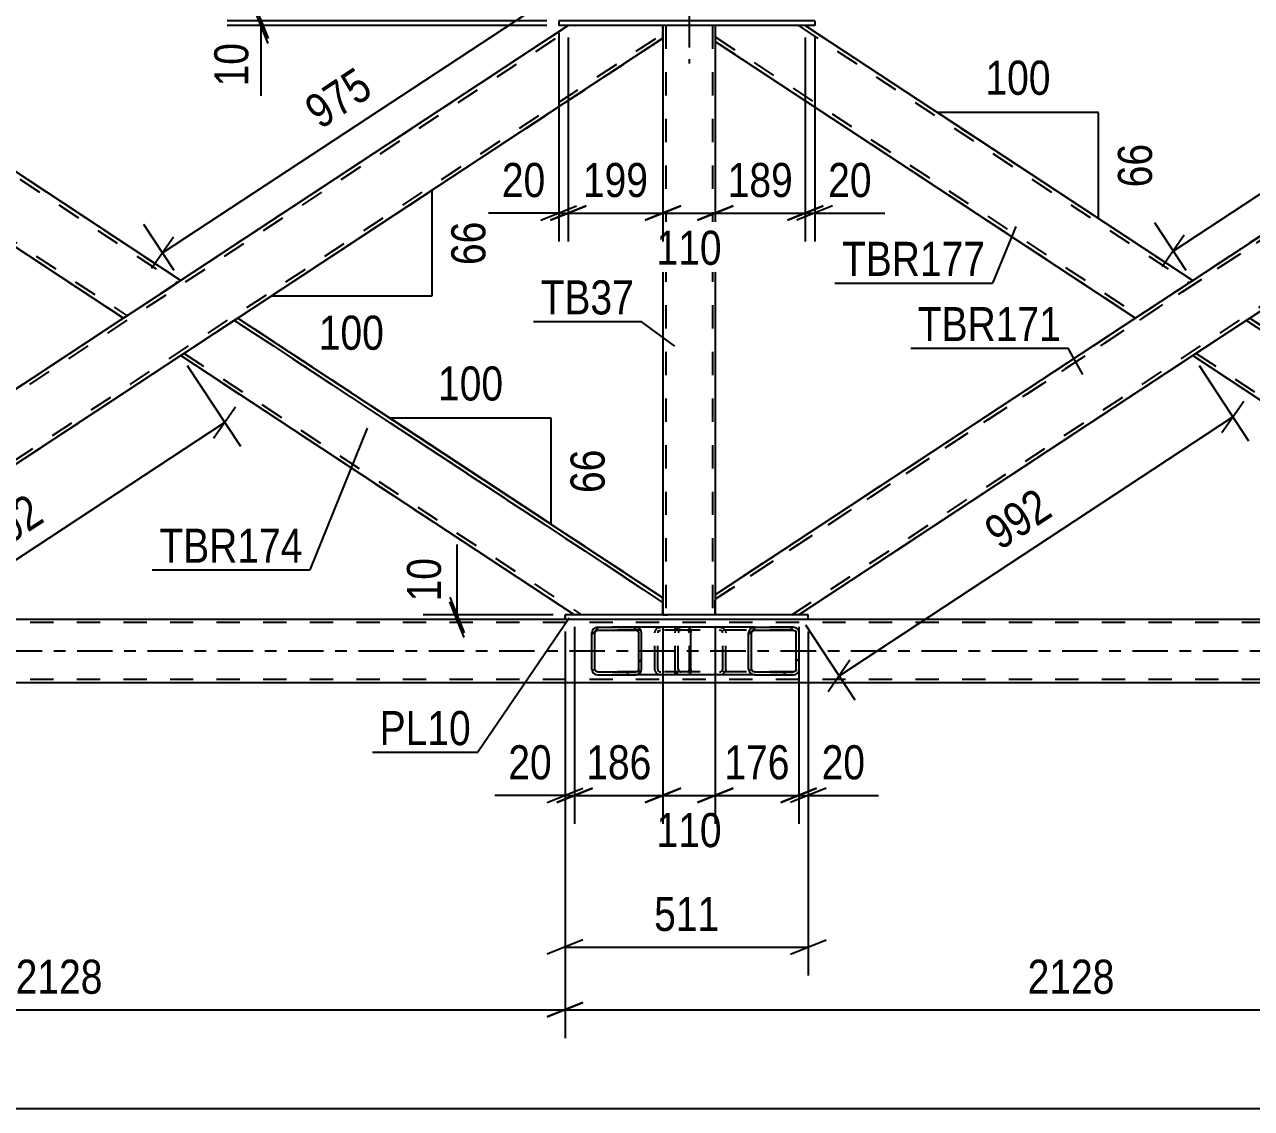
# Model space of a CAD drawing. Header units: millimetres. Extents: x -851 to 338, y -786 to 55.
# Drawn here: x -573.3 to -470.1, y -518.9 to -427.8 of the extents above; entities that cross this region are included whole.
import ezdxf

# ---------------------------------------------------------------- set-up
doc = ezdxf.new("R2010")
doc.units = ezdxf.units.MM
doc.linetypes.add('DXK_LINE_DOT2', pattern=[3.9198, 1.9599, -1.9599])
doc.linetypes.add('DXK_LINE_DOT3', pattern=[5.9187, 2.979, -0.9799, 0.9799, -0.9799])
doc.styles.add('Arial Narrow', font='ARIALN.TTF', dxfattribs={"height": 0.2})

# ---------------------------------------------------------------- blocks, each defined once
blk = doc.blocks.new('Part-232933133-2647 - 2503')
at = {"color": 7, "linetype": 'DXK_LINE_DOT3'}
blk.add_line((-517.42, -403.06), (-517.42, -431.06), dxfattribs=at)
at = {"color": 2, "linetype": 'Continuous'}
for p, q in [((-519.62, -413.06), (-519.62, -413.66)), ((-515.22, -413.06), (-515.22, -413.66)), ((-519.62, -417.06), (-519.62, -421.06)), ((-515.22, -417.06), (-515.22, -421.06))]:
    blk.add_line(p, q, dxfattribs=at)
at = {"color": 7, "linetype": 'DXK_LINE_DOT2'}
for p, q in [((-515.22, -413.06), (-519.62, -413.06)), ((-519.62, -413.66), (-519.62, -417.06)), ((-519.38, -413.06), (-519.38, -421.06)), ((-515.46, -413.06), (-515.46, -421.06)), ((-515.22, -413.66), (-515.22, -417.06)), ((-515.22, -421.06), (-519.62, -421.06))]:
    blk.add_line(p, q, dxfattribs=at)
blk = doc.blocks.new('Part-232933133-2607 - 2503')
at = {"color": 7, "linetype": 'DXK_LINE_DOT2'}
for p, q in [((-108.35, -477.82), (-698.12, -477.82)), ((-507.39, -477.82), (-527.85, -477.82)), ((-108.35, -478.06), (-791.8, -478.06)), ((-108.35, -482.86), (-791.8, -482.86))]:
    blk.add_line(p, q, dxfattribs=at)
at = {"color": 2, "linetype": 'Continuous'}
for p, q in [((-527.85, -477.82), (-592.53, -477.82)), ((-442.71, -477.82), (-507.39, -477.82)), ((-791.8, -483.1), (-108.35, -483.1))]:
    blk.add_line(p, q, dxfattribs=at)
at = {"color": 7, "linetype": 'DXK_LINE_DOT3'}
blk.add_line((-98.35, -480.46), (-791.8, -480.46), dxfattribs=at)
blk = doc.blocks.new('Part-232933133-2744 - 2503')
at = {"color": 2, "linetype": 'Continuous'}
for p, q in [((-527.85, -477.82), (-527.85, -477.42)), ((-527.85, -477.42), (-527.85, -477.42)), ((-527.85, -477.42), (-527.85, -477.82)), ((-527.85, -477.42), (-527.85, -477.42)), ((-519.21, -477.42), (-527.85, -477.42)), ((-507.39, -477.82), (-527.85, -477.82)), ((-507.39, -477.42), (-515.62, -477.42)), ((-507.39, -477.82), (-507.39, -477.42))]:
    blk.add_line(p, q, dxfattribs=at)
at = {"color": 7, "linetype": 'DXK_LINE_DOT2'}
for p, q in [((-527.85, -477.82), (-527.85, -477.82)), ((-527.85, -477.82), (-527.85, -477.82)), ((-515.62, -477.42), (-519.21, -477.42)), ((-507.39, -477.82), (-507.39, -477.42))]:
    blk.add_line(p, q, dxfattribs=at)
blk = doc.blocks.new('Part-232933133-2769 - 2503')
at = {"color": 2, "linetype": 'Continuous'}
for p, q in [((-506.85, -427.46), (-528.39, -427.46)), ((-528.39, -427.46), (-528.39, -427.86)), ((-506.85, -427.86), (-528.39, -427.86)), ((-506.85, -427.46), (-506.85, -427.86))]:
    blk.add_line(p, q, dxfattribs=at)
blk = doc.blocks.new('Part-232933133-2836 - 2503')
at = {"color": 2, "linetype": 'Continuous'}
for p, q in [((-602.39, -427.86), (-564.99, -452.46)), ((-592.78, -427.86), (-560.19, -449.3)), ((-564.96, -452.44), (-560.77, -449.68)), ((-560.23, -449.33), (-560.77, -449.68)), ((-560.22, -449.32), (-560.23, -449.33))]:
    blk.add_line(p, q, dxfattribs=at)
at = {"color": 7, "linetype": 'DXK_LINE_DOT2'}
for p, q in [((-592.78, -427.86), (-602.39, -427.86)), ((-602.39, -427.86), (-564.99, -452.46)), ((-601.81, -427.86), (-564.7, -452.27)), ((-601.81, -427.86), (-564.7, -452.27)), ((-593.36, -427.86), (-560.48, -449.49)), ((-593.36, -427.86), (-560.48, -449.49)), ((-592.78, -427.86), (-592.78, -427.86)), ((-592.78, -427.86), (-560.19, -449.3)), ((-560.36, -449.41), (-560.77, -449.68)), ((-560.19, -449.3), (-560.22, -449.32)), ((-564.96, -452.44), (-564.99, -452.46)), ((-564.7, -452.27), (-564.68, -452.25)), ((-564.41, -452.08), (-564.41, -452.08)), ((-564.41, -452.08), (-564.41, -452.08))]:
    blk.add_line(p, q, dxfattribs=at)
blk = doc.blocks.new('Part-232933133-2841 - 2503')
at = {"color": 7, "linetype": 'DXK_LINE_DOT2'}
for p, q in [((-515.22, -427.86), (-515.22, -429.2)), ((-507.65, -427.86), (-515.22, -427.86)), ((-508.23, -427.86), (-475.34, -449.49)), ((-508.23, -427.86), (-475.34, -449.49)), ((-507.65, -427.86), (-475.05, -449.3)), ((-515.22, -428.82), (-479.57, -452.27)), ((-515.22, -428.82), (-479.57, -452.27)), ((-515.22, -429.2), (-479.86, -452.46)), ((-475.22, -449.41), (-475.64, -449.68)), ((-475.08, -449.32), (-475.05, -449.3)), ((-475.05, -449.3), (-475.08, -449.32)), ((-479.86, -452.46), (-479.83, -452.44)), ((-479.83, -452.44), (-479.86, -452.46)), ((-479.57, -452.27), (-479.54, -452.25)), ((-479.28, -452.08), (-479.28, -452.08)), ((-479.28, -452.08), (-479.28, -452.08))]:
    blk.add_line(p, q, dxfattribs=at)
at = {"color": 2, "linetype": 'Continuous'}
for p, q in [((-507.65, -427.86), (-475.05, -449.3)), ((-515.22, -429.2), (-479.86, -452.46)), ((-475.64, -449.68), (-479.83, -452.44)), ((-475.1, -449.33), (-475.64, -449.68)), ((-475.08, -449.32), (-475.1, -449.33))]:
    blk.add_line(p, q, dxfattribs=at)
blk = doc.blocks.new('Part-232933133-2896 - 2503')
at = {"linetype": 'Continuous'}
h = blk.add_hatch(dxfattribs=at)
h.set_pattern_fill('', scale=0.7, style=0, pattern_type=0)
h.set_pattern_definition([(45, (-512.3717, -482.1628), (-1.57154, 1.57154), [])])
h.paths.add_polyline_path([(-512.41, -481.98), (-512.37, -482.16), (-512.26, -482.32), (-512.1, -482.42), (-511.9, -482.46), (-508.66, -482.46), (-508.47, -482.42), (-508.3, -482.32), (-508.19, -482.16), (-508.15, -481.98), (-508.15, -478.94), (-508.19, -478.76), (-508.3, -478.6), (-508.47, -478.5), (-508.66, -478.46), (-511.9, -478.46), (-512.1, -478.5), (-512.26, -478.6), (-512.37, -478.76), (-512.41, -478.94)])
h.paths.add_polyline_path([(-512.14, -478.85), (-512.08, -478.77), (-512, -478.72), (-511.9, -478.7), (-508.66, -478.7), (-508.57, -478.72), (-508.48, -478.77), (-508.43, -478.85), (-508.41, -478.94), (-508.41, -481.98), (-508.43, -482.07), (-508.48, -482.15), (-508.57, -482.2), (-508.66, -482.22), (-511.9, -482.22), (-512, -482.2), (-512.08, -482.15), (-512.14, -482.07), (-512.16, -481.98), (-512.16, -478.94)])
at = {"color": 7, "linetype": 'DXK_LINE_DOT2'}
for p, q in [((-518.59, -478.94), (-518.55, -478.76)), ((-518.32, -478.85), (-518.34, -478.94)), ((-518.26, -478.77), (-518.32, -478.85)), ((-518.28, -478.5), (-518.08, -478.46)), ((-518.18, -478.72), (-518.26, -478.77)), ((-518.08, -478.7), (-518.18, -478.72)), ((-517.53, -478.46), (-518.08, -478.46)), ((-508.66, -478.7), (-518.08, -478.7)), ((-514.85, -478.46), (-514.65, -478.5)), ((-514.75, -478.72), (-514.85, -478.7)), ((-514.67, -478.77), (-514.75, -478.72)), ((-514.61, -478.85), (-514.67, -478.77)), ((-514.59, -478.94), (-514.61, -478.85)), ((-514.37, -478.76), (-514.34, -478.94)), ((-508.66, -478.46), (-511.9, -478.46)), ((-518.59, -481.98), (-518.59, -478.94)), ((-518.34, -481.98), (-518.34, -478.94)), ((-514.59, -481.98), (-514.59, -478.94)), ((-514.34, -481.98), (-514.34, -478.94)), ((-518.55, -482.16), (-518.59, -481.98)), ((-518.34, -481.98), (-518.32, -482.07)), ((-514.61, -482.07), (-514.59, -481.98)), ((-514.34, -481.98), (-514.37, -482.16)), ((-518.32, -482.07), (-518.26, -482.15)), ((-518.08, -482.46), (-518.28, -482.42)), ((-518.26, -482.15), (-518.18, -482.2)), ((-518.18, -482.2), (-518.08, -482.22)), ((-508.66, -482.22), (-518.08, -482.22)), ((-517.53, -482.46), (-518.08, -482.46)), ((-514.85, -482.22), (-514.75, -482.2)), ((-514.65, -482.42), (-514.85, -482.46)), ((-514.75, -482.2), (-514.67, -482.15)), ((-514.67, -482.15), (-514.61, -482.07)), ((-508.66, -482.46), (-511.9, -482.46))]:
    blk.add_line(p, q, dxfattribs=at)
at = {"color": 2, "linetype": 'Continuous'}
for p, q in [((-511.9, -478.46), (-517.53, -478.46)), ((-512.37, -478.76), (-512.41, -478.94)), ((-512.16, -478.94), (-512.14, -478.85)), ((-512.14, -478.85), (-512.08, -478.77)), ((-511.9, -478.46), (-512.1, -478.5)), ((-512.08, -478.77), (-512, -478.72)), ((-512, -478.72), (-511.9, -478.7)), ((-511.9, -478.46), (-508.66, -478.46)), ((-511.9, -478.7), (-508.66, -478.7)), ((-508.47, -478.5), (-508.66, -478.46)), ((-508.66, -478.7), (-508.57, -478.72)), ((-508.57, -478.72), (-508.48, -478.77)), ((-508.48, -478.77), (-508.43, -478.85)), ((-508.43, -478.85), (-508.41, -478.94)), ((-508.15, -478.94), (-508.19, -478.76)), ((-512.41, -481.98), (-512.41, -478.94)), ((-512.16, -481.98), (-512.16, -478.94)), ((-508.41, -481.98), (-508.41, -478.94)), ((-508.15, -481.98), (-508.15, -478.94)), ((-512.41, -481.98), (-512.37, -482.16)), ((-512.14, -482.07), (-512.16, -481.98)), ((-508.41, -481.98), (-508.43, -482.07)), ((-508.19, -482.16), (-508.15, -481.98)), ((-511.9, -482.46), (-517.53, -482.46)), ((-512.08, -482.15), (-512.14, -482.07)), ((-512.1, -482.42), (-511.9, -482.46)), ((-512, -482.2), (-512.08, -482.15)), ((-511.9, -482.22), (-512, -482.2)), ((-511.9, -482.22), (-508.66, -482.22)), ((-511.9, -482.46), (-508.66, -482.46)), ((-508.57, -482.2), (-508.66, -482.22)), ((-508.66, -482.46), (-508.47, -482.42)), ((-508.48, -482.15), (-508.57, -482.2)), ((-508.43, -482.07), (-508.48, -482.15))]:
    blk.add_line(p, q, dxfattribs=at)
at = {"color": 7, "linetype": 'DXK_LINE_DOT2'}
for centre, start, end in [((-518.1, -478.96), 110.7598, 155.6817), ((-514.83, -478.96), 24.3183, 69.2402), ((-518.1, -481.96), 204.3183, 249.2402), ((-514.83, -481.96), 290.7598, 335.6817)]:
    blk.add_arc(centre, 0.496, start, end, dxfattribs=at)
at = {"color": 2, "linetype": 'Continuous'}
for centre, start, end in [((-511.92, -478.96), 110.7583, 155.68), ((-508.65, -478.96), 24.32, 69.2417), ((-511.92, -481.96), 204.32, 249.2417), ((-508.65, -481.96), 290.7583, 335.68)]:
    blk.add_arc(centre, 0.496, start, end, dxfattribs=at)
blk = doc.blocks.new('Part-232933133-2902 - 2503')
at = {"linetype": 'Continuous'}
h = blk.add_hatch(dxfattribs=at)
h.set_pattern_fill('', scale=0.7, style=0, pattern_type=0)
h.set_pattern_definition([(45, (-525.5615, -482.1628), (-1.57154, 1.57154), [])])
h.paths.add_polyline_path([(-525.6, -481.98), (-525.56, -482.16), (-525.45, -482.32), (-525.29, -482.42), (-525.1, -482.46), (-521.91, -482.46), (-521.72, -482.42), (-521.56, -482.32), (-521.45, -482.16), (-521.41, -481.98), (-521.41, -478.94), (-521.45, -478.76), (-521.56, -478.6), (-521.72, -478.5), (-521.91, -478.46), (-525.1, -478.46), (-525.29, -478.5), (-525.45, -478.6), (-525.56, -478.76), (-525.6, -478.94)])
h.paths.add_polyline_path([(-525.33, -478.85), (-525.27, -478.77), (-525.19, -478.72), (-525.1, -478.7), (-521.91, -478.7), (-521.82, -478.72), (-521.73, -478.77), (-521.68, -478.85), (-521.66, -478.94), (-521.66, -481.98), (-521.68, -482.07), (-521.73, -482.15), (-521.82, -482.2), (-521.91, -482.22), (-525.1, -482.22), (-525.19, -482.2), (-525.27, -482.15), (-525.33, -482.07), (-525.35, -481.98), (-525.35, -478.94)])
at = {"color": 2, "linetype": 'Continuous'}
for p, q in [((-525.56, -478.76), (-525.6, -478.94)), ((-525.35, -478.94), (-525.33, -478.85)), ((-525.33, -478.85), (-525.27, -478.77)), ((-525.1, -478.46), (-525.29, -478.5)), ((-525.27, -478.77), (-525.19, -478.72)), ((-525.19, -478.72), (-525.1, -478.7)), ((-525.1, -478.46), (-521.91, -478.46)), ((-525.1, -478.7), (-521.91, -478.7)), ((-517.53, -478.46), (-521.91, -478.46)), ((-521.72, -478.5), (-521.91, -478.46)), ((-521.91, -478.7), (-521.82, -478.72)), ((-521.82, -478.72), (-521.73, -478.77)), ((-521.73, -478.77), (-521.68, -478.85)), ((-521.68, -478.85), (-521.66, -478.94)), ((-521.41, -478.94), (-521.45, -478.76)), ((-517.53, -478.46), (-517.43, -478.5)), ((-517.43, -478.5), (-517.34, -478.6)), ((-517.34, -478.6), (-517.28, -478.76)), ((-517.28, -478.76), (-517.26, -478.94)), ((-525.6, -481.98), (-525.6, -478.94)), ((-525.35, -481.98), (-525.35, -478.94)), ((-521.66, -481.98), (-521.66, -478.94)), ((-521.41, -481.98), (-521.41, -478.94)), ((-517.26, -481.98), (-517.26, -478.94)), ((-525.6, -481.98), (-525.56, -482.16)), ((-525.33, -482.07), (-525.35, -481.98)), ((-521.66, -481.98), (-521.68, -482.07)), ((-521.45, -482.16), (-521.41, -481.98)), ((-517.26, -481.98), (-517.28, -482.16)), ((-525.27, -482.15), (-525.33, -482.07)), ((-525.29, -482.42), (-525.1, -482.46)), ((-525.19, -482.2), (-525.27, -482.15)), ((-525.1, -482.22), (-525.19, -482.2)), ((-525.1, -482.22), (-521.91, -482.22)), ((-525.1, -482.46), (-521.91, -482.46)), ((-521.82, -482.2), (-521.91, -482.22)), ((-521.91, -482.46), (-521.72, -482.42)), ((-517.53, -482.46), (-521.91, -482.46)), ((-521.73, -482.15), (-521.82, -482.2)), ((-521.68, -482.07), (-521.73, -482.15)), ((-517.43, -482.42), (-517.53, -482.46)), ((-517.34, -482.32), (-517.43, -482.42)), ((-517.28, -482.16), (-517.34, -482.32))]:
    blk.add_line(p, q, dxfattribs=at)
at = {"color": 7, "linetype": 'DXK_LINE_DOT2'}
for p, q in [((-521.91, -478.46), (-525.1, -478.46)), ((-517.53, -478.7), (-525.1, -478.7)), ((-520.31, -478.94), (-520.27, -478.76)), ((-520.04, -478.85), (-520.05, -478.94)), ((-519.98, -478.77), (-520.04, -478.85)), ((-520, -478.5), (-519.8, -478.46)), ((-519.98, -478.77), (-519.96, -478.76)), ((-519.96, -478.76), (-519.9, -478.72)), ((-519.9, -478.72), (-519.8, -478.7)), ((-518.59, -478.7), (-518.59, -478.46)), ((-517.48, -478.72), (-517.53, -478.7)), ((-517.43, -478.77), (-517.48, -478.72)), ((-517.4, -478.85), (-517.43, -478.77)), ((-517.39, -478.94), (-517.4, -478.85)), ((-520.31, -481.98), (-520.31, -478.94)), ((-520.05, -481.98), (-520.05, -478.94)), ((-517.39, -481.98), (-517.39, -478.94)), ((-520.27, -482.16), (-520.31, -481.98)), ((-520.05, -481.98), (-520.04, -482.07)), ((-517.4, -482.07), (-517.39, -481.98)), ((-517.53, -482.22), (-525.1, -482.22)), ((-521.91, -482.46), (-525.1, -482.46)), ((-520.04, -482.07), (-519.98, -482.15)), ((-519.8, -482.46), (-520, -482.42)), ((-519.98, -482.15), (-519.96, -482.16)), ((-519.96, -482.16), (-519.9, -482.2)), ((-519.9, -482.2), (-519.8, -482.22)), ((-518.59, -482.46), (-518.59, -482.22)), ((-517.53, -482.22), (-517.48, -482.2)), ((-517.48, -482.2), (-517.43, -482.15)), ((-517.43, -482.15), (-517.4, -482.07))]:
    blk.add_line(p, q, dxfattribs=at)
at = {"color": 2, "linetype": 'Continuous'}
for centre, start, end in [((-525.11, -478.95), 111.1941, 156.1506), ((-521.9, -478.95), 23.8494, 68.8059), ((-525.11, -481.96), 203.8494, 248.8059), ((-521.9, -481.96), 291.1941, 336.1506)]:
    blk.add_arc(centre, 0.492, start, end, dxfattribs=at)
at = {"color": 7, "linetype": 'DXK_LINE_DOT2'}
for centre, start, end in [((-519.82, -478.95), 111.1927, 156.1491), ((-519.82, -481.96), 203.8509, 248.8073)]:
    blk.add_arc(centre, 0.492, start, end, dxfattribs=at)
blk = doc.blocks.new('Part-232933133-2932 - 2503')
at = {"color": 7, "linetype": 'DXK_LINE_DOT2'}
for p, q in [((-515.22, -427.86), (-519.62, -427.86)), ((-519.62, -427.86), (-519.62, -428.49)), ((-519.38, -427.86), (-519.38, -477.42)), ((-515.46, -427.86), (-515.46, -477.42)), ((-515.22, -427.86), (-515.22, -427.86)), ((-515.22, -427.86), (-515.22, -427.86)), ((-519.62, -476.43), (-519.62, -477.42)), ((-515.22, -476.17), (-515.22, -477.42)), ((-519.62, -477.42), (-519.21, -477.42)), ((-519.21, -477.42), (-519.23, -477.42)), ((-515.22, -477.42), (-515.62, -477.42))]:
    blk.add_line(p, q, dxfattribs=at)
at = {"color": 2, "linetype": 'Continuous'}
for p, q in [((-515.22, -427.86), (-515.22, -476.17)), ((-519.62, -428.49), (-519.62, -476.43)), ((-515.62, -477.42), (-519.21, -477.42))]:
    blk.add_line(p, q, dxfattribs=at)
blk = doc.blocks.new('Part-232933133-2977 - 2503')
at = {"color": 2, "linetype": 'Continuous'}
for p, q in [((-560.19, -455.62), (-555.97, -452.84)), ((-555.38, -452.46), (-555.97, -452.84)), ((-555.38, -452.46), (-519.62, -475.99)), ((-560.19, -455.62), (-527.05, -477.42)), ((-519.62, -476.43), (-519.62, -476.46)), ((-519.62, -476.46), (-519.62, -477.42))]:
    blk.add_line(p, q, dxfattribs=at)
at = {"color": 7, "linetype": 'DXK_LINE_DOT2'}
for p, q in [((-555.67, -452.65), (-519.62, -476.37)), ((-519.62, -476.37), (-555.67, -452.65)), ((-519.62, -475.99), (-555.38, -452.46)), ((-560.19, -455.62), (-527.05, -477.42)), ((-559.9, -455.43), (-559.87, -455.41)), ((-559.9, -455.43), (-526.46, -477.42)), ((-559.9, -455.43), (-526.46, -477.42)), ((-559.61, -455.24), (-559.61, -455.24)), ((-559.61, -455.24), (-559.61, -455.24)), ((-519.62, -475.99), (-519.62, -475.99)), ((-519.62, -477.42), (-519.62, -475.99)), ((-519.62, -475.99), (-519.62, -476.43)), ((-519.62, -476.37), (-519.62, -476.46)), ((-519.62, -476.37), (-519.62, -476.37)), ((-519.62, -477.42), (-527.05, -477.42))]:
    blk.add_line(p, q, dxfattribs=at)
blk = doc.blocks.new('Part-232933133-2992 - 2503')
at = {"color": 7, "linetype": 'DXK_LINE_DOT2'}
for p, q in [((-527.59, -427.86), (-602.94, -477.42)), ((-602.35, -477.42), (-527.01, -427.86)), ((-602.35, -477.42), (-527.01, -427.86)), ((-519.62, -427.86), (-527.59, -427.86)), ((-519.62, -427.86), (-519.62, -428.31)), ((-519.62, -427.86), (-519.62, -428.31)), ((-519.62, -427.86), (-519.62, -428.31)), ((-519.62, -428.46), (-519.62, -428.31)), ((-519.62, -428.31), (-519.62, -428.44)), ((-519.62, -428.44), (-519.62, -428.31)), ((-593.91, -477.42), (-519.62, -428.55)), ((-593.91, -477.42), (-519.62, -428.55)), ((-593.33, -477.42), (-519.62, -428.93)), ((-519.62, -428.44), (-519.62, -428.52)), ((-519.62, -428.52), (-519.62, -428.44)), ((-519.62, -428.71), (-519.62, -428.46)), ((-519.62, -428.48), (-519.62, -428.71)), ((-519.62, -428.52), (-519.62, -428.55)), ((-519.62, -428.55), (-519.62, -428.52)), ((-519.62, -428.55), (-519.62, -428.55)), ((-519.62, -428.87), (-519.62, -428.71)), ((-519.62, -428.71), (-519.62, -428.87)), ((-519.62, -428.93), (-519.62, -428.87)), ((-519.62, -428.87), (-519.62, -428.93)), ((-519.62, -428.93), (-519.62, -428.93)), ((-519.62, -428.93), (-519.62, -428.93)), ((-560.22, -449.32), (-564.96, -452.44)), ((-555.38, -452.46), (-560.19, -455.62)), ((-602.94, -477.42), (-602.93, -477.41)), ((-602.94, -477.42), (-602.94, -477.42)), ((-602.94, -477.42), (-593.33, -477.42)), ((-602.75, -477.3), (-602.93, -477.41))]:
    blk.add_line(p, q, dxfattribs=at)
at = {"color": 2, "linetype": 'Continuous'}
for p, q in [((-527.59, -427.86), (-560.22, -449.32)), ((-519.62, -428.17), (-519.62, -427.86)), ((-519.62, -428.17), (-519.62, -428.48)), ((-519.62, -428.93), (-555.38, -452.46)), ((-564.96, -452.44), (-602.75, -477.3)), ((-560.19, -455.62), (-593.33, -477.42))]:
    blk.add_line(p, q, dxfattribs=at)
blk = doc.blocks.new('Part-232933133-2997 - 2503')
at = {"color": 2, "linetype": 'Continuous'}
for p, q in [((-470.25, -452.46), (-475.05, -455.62)), ((-470.25, -452.46), (-432.49, -477.3)), ((-475.05, -455.62), (-441.91, -477.42)), ((-432.67, -477.42), (-432.49, -477.3))]:
    blk.add_line(p, q, dxfattribs=at)
at = {"color": 7, "linetype": 'DXK_LINE_DOT2'}
for p, q in [((-470.54, -452.65), (-432.89, -477.42)), ((-470.54, -452.65), (-432.89, -477.42)), ((-470.25, -452.46), (-470.25, -452.46)), ((-470.25, -452.46), (-432.49, -477.3)), ((-470.25, -452.46), (-470.25, -452.46)), ((-475.05, -455.62), (-441.91, -477.42)), ((-475.05, -455.62), (-475.05, -455.62)), ((-474.76, -455.43), (-474.74, -455.41)), ((-474.76, -455.43), (-441.33, -477.42)), ((-474.76, -455.43), (-441.33, -477.42)), ((-474.47, -455.24), (-474.47, -455.24)), ((-474.47, -455.24), (-474.47, -455.24)), ((-432.67, -477.42), (-441.91, -477.42)), ((-432.66, -477.41), (-432.67, -477.42))]:
    blk.add_line(p, q, dxfattribs=at)
blk = doc.blocks.new('Part-232933133-3012 - 2503')
at = {"color": 7, "linetype": 'DXK_LINE_DOT2'}
for p, q in [((-515.22, -476.1), (-441.88, -427.86)), ((-441.88, -427.86), (-515.22, -476.1)), ((-442.46, -427.86), (-515.22, -475.72)), ((-508.78, -477.42), (-433.43, -427.86)), ((-508.78, -477.42), (-433.43, -427.86)), ((-432.85, -427.86), (-508.19, -477.42)), ((-432.85, -427.86), (-442.46, -427.86)), ((-432.85, -427.86), (-432.85, -427.86)), ((-475.08, -449.32), (-479.83, -452.44)), ((-470.25, -452.46), (-475.05, -455.62)), ((-515.22, -475.72), (-515.22, -476.21)), ((-515.22, -475.72), (-515.22, -475.72)), ((-515.22, -476.1), (-515.22, -476.1)), ((-508.19, -477.42), (-515.22, -477.42)), ((-508.19, -477.42), (-508.19, -477.42))]:
    blk.add_line(p, q, dxfattribs=at)
at = {"color": 2, "linetype": 'Continuous'}
for p, q in [((-442.46, -427.86), (-475.08, -449.32)), ((-432.85, -427.86), (-470.25, -452.46)), ((-479.83, -452.44), (-515.22, -475.72)), ((-475.05, -455.62), (-508.19, -477.42)), ((-515.22, -477.42), (-515.22, -476.17))]:
    blk.add_line(p, q, dxfattribs=at)
blk = doc.blocks.new('AngleDimension-232933133-58695 - 2503')
at = {"color": 7, "linetype": 'Continuous'}
for p, q in [((-495.99, -435.53), (-496.51, -435.18)), ((-482.98, -435.18), (-496.51, -435.18)), ((-482.98, -444.09), (-496.51, -435.18)), ((-482.98, -444.09), (-482.98, -435.18))]:
    blk.add_line(p, q, dxfattribs=at)
at = {"color": 0}
for points in [[(-486.41, -434.28), (-486.41, -430.08), (-493.09, -430.08), (-493.09, -434.28)], [(-477.88, -437.21), (-482.08, -437.21), (-482.08, -442.06), (-477.88, -442.06)]]:
    blk.add_wipeout(points, dxfattribs=at)
at = {"color": 3, "style": 'Arial Narrow'}
blk.add_text('100', height=2.863, dxfattribs=at).set_placement((-492.49, -433.68))
blk.add_text('66', height=2.863, rotation=90.0002, dxfattribs=at).set_placement((-478.48, -441.46))
blk = doc.blocks.new('StraightDimension-232933133-34575 - 2503')
at = {"color": 7, "linetype": 'Continuous'}
for p, q in [((-527.85, -478.82), (-527.85, -513.03)), ((-442.71, -478.82), (-442.71, -513.03)), ((-526.35, -510.03), (-529.35, -511.23)), ((-527.85, -510.63), (-442.71, -510.63)), ((-444.21, -511.23), (-441.21, -510.03))]:
    blk.add_line(p, q, dxfattribs=at)
at = {"color": 0}
blk.add_wipeout([(-481.02, -509.88), (-481.02, -505.68), (-489.54, -505.68), (-489.54, -509.88)], dxfattribs=at)
at = {"color": 3, "style": 'Arial Narrow'}
blk.add_text('2128', height=2.863, dxfattribs=at).set_placement((-488.94, -509.28))
blk = doc.blocks.new('StraightDimension-232933133-34576 - 2503')
at = {"color": 7, "linetype": 'Continuous'}
for p, q in [((-612.98, -478.82), (-612.98, -513.03)), ((-527.85, -478.82), (-527.85, -513.03)), ((-611.48, -510.03), (-614.48, -511.23)), ((-612.98, -510.63), (-527.85, -510.63)), ((-529.35, -511.23), (-526.35, -510.03))]:
    blk.add_line(p, q, dxfattribs=at)
at = {"color": 0}
blk.add_wipeout([(-566.16, -509.88), (-566.16, -505.68), (-574.67, -505.68), (-574.67, -509.88)], dxfattribs=at)
at = {"color": 3, "style": 'Arial Narrow'}
blk.add_text('2128', height=2.863, dxfattribs=at).set_placement((-574.07, -509.28))
blk = doc.blocks.new('StraightDimension-232933133-4045 - 2503')
at = {"color": 7, "linetype": 'Continuous'}
for p, q in [((-508.19, -478.42), (-508.19, -495)), ((-507.39, -478.82), (-507.39, -495)), ((-509.69, -493.2), (-506.69, -492)), ((-505.89, -492), (-508.89, -493.2)), ((-508.19, -492.6), (-507.39, -492.6)), ((-507.39, -492.6), (-501.49, -492.6)), ((-507.39, -492.6), (-501.49, -492.6))]:
    blk.add_line(p, q, dxfattribs=at)
at = {"color": 0}
blk.add_wipeout([(-502.01, -491.85), (-502.01, -487.65), (-506.87, -487.65), (-506.87, -491.85)], dxfattribs=at)
at = {"color": 3, "style": 'Arial Narrow'}
blk.add_text('20', height=2.863, dxfattribs=at).set_placement((-506.27, -491.25))
blk = doc.blocks.new('StraightDimension-232933133-4053 - 2503')
at = {"color": 7, "linetype": 'Continuous'}
for p, q in [((-519.62, -478.42), (-519.62, -495.45)), ((-515.22, -478.42), (-515.22, -495.45)), ((-521.12, -493.2), (-518.12, -492)), ((-513.72, -492), (-516.72, -493.2)), ((-519.62, -492.6), (-515.22, -492.6))]:
    blk.add_line(p, q, dxfattribs=at)
at = {"color": 0}
blk.add_wipeout([(-514.07, -497.55), (-514.07, -493.35), (-520.76, -493.35), (-520.76, -497.55)], dxfattribs=at)
at = {"color": 3, "style": 'Arial Narrow'}
blk.add_text('110', height=2.863, dxfattribs=at).set_placement((-520.16, -496.95))
blk = doc.blocks.new('StraightDimension-232933133-3825 - 2503')
at = {"color": 7, "linetype": 'Continuous'}
blk.add_line((-811.11, -518.93), (-107.71, -518.93), dxfattribs=at)
blk = doc.blocks.new('StraightDimension-232933133-35141 - 2503')
at = {"color": 7, "linetype": 'Continuous'}
for p, q in [((-528.39, -428.46), (-528.39, -446.03)), ((-527.59, -428.86), (-527.59, -446.03)), ((-528.39, -443.63), (-534.3, -443.63)), ((-528.39, -443.63), (-534.3, -443.63)), ((-529.89, -444.23), (-526.89, -443.03)), ((-526.09, -443.03), (-529.09, -444.23)), ((-528.39, -443.63), (-527.59, -443.63))]:
    blk.add_line(p, q, dxfattribs=at)
at = {"color": 0}
blk.add_wipeout([(-528.92, -442.88), (-528.92, -438.68), (-533.77, -438.68), (-533.77, -442.88)], dxfattribs=at)
at = {"color": 3, "style": 'Arial Narrow'}
blk.add_text('20', height=2.863, dxfattribs=at).set_placement((-533.17, -442.28))
blk = doc.blocks.new('StraightDimension-232933133-4071 - 2503')
at = {"color": 7, "linetype": 'Continuous'}
for p, q in [((-527.85, -478.82), (-527.85, -495)), ((-527.05, -478.42), (-527.05, -495)), ((-529.35, -493.2), (-526.35, -492)), ((-525.55, -492), (-528.55, -493.2)), ((-527.85, -492.6), (-533.75, -492.6)), ((-527.85, -492.6), (-533.75, -492.6)), ((-527.85, -492.6), (-527.05, -492.6))]:
    blk.add_line(p, q, dxfattribs=at)
at = {"color": 0}
blk.add_wipeout([(-528.37, -491.85), (-528.37, -487.65), (-533.23, -487.65), (-533.23, -491.85)], dxfattribs=at)
at = {"color": 3, "style": 'Arial Narrow'}
blk.add_text('20', height=2.863, dxfattribs=at).set_placement((-532.63, -491.25))
blk = doc.blocks.new('StraightDimension-232933133-3288 - 2503')
at = {"color": 7, "linetype": 'Continuous'}
for p, q in [((-554.04, -425.96), (-552.84, -428.96)), ((-552.84, -429.36), (-554.04, -426.36)), ((-529.39, -427.46), (-556.29, -427.46)), ((-529.39, -427.86), (-556.29, -427.86)), ((-553.44, -427.86), (-553.44, -427.46))]:
    blk.add_line(p, q, dxfattribs=at)
at = {"color": 0}
blk.add_wipeout([(-553.9, -428.72), (-558.1, -428.72), (-558.1, -433.58), (-553.9, -433.58)], dxfattribs=at)
at = {"color": 7, "linetype": 'Continuous'}
blk.add_line((-553.44, -427.86), (-553.44, -433.77), dxfattribs=at)
blk.add_line((-553.44, -427.86), (-553.44, -433.77), dxfattribs=at)
at = {"color": 3, "style": 'Arial Narrow'}
blk.add_text('10', height=2.863, rotation=90.0002, dxfattribs=at).set_placement((-554.5, -432.98))
blk = doc.blocks.new('StraightDimension-232933133-3472 - 2503')
at = {"color": 7, "linetype": 'Continuous'}
for p, q in [((-474.5, -456.46), (-470.35, -462.77)), ((-472.59, -462.09), (-470.75, -459.44)), ((-504.81, -482.56), (-471.67, -460.76)), ((-507.64, -478.25), (-503.49, -484.57)), ((-503.89, -481.24), (-505.73, -483.89))]:
    blk.add_line(p, q, dxfattribs=at)
at = {"color": 0}
blk.add_wipeout([(-485.86, -469.2), (-488.17, -465.69), (-493.75, -469.37), (-491.44, -472.87)], dxfattribs=at)
at = {"color": 3, "style": 'Arial Narrow'}
blk.add_text('992', height=2.863, rotation=33.3347, dxfattribs=at).set_placement((-491.27, -472.04))
blk = doc.blocks.new('StraightDimension-232933133-3500 - 2503')
at = {"color": 7, "linetype": 'Continuous'}
for p, q in [((-559.64, -456.46), (-555.17, -463.24)), ((-557.42, -462.56), (-555.57, -459.91)), ((-589.63, -483.04), (-556.49, -461.24)), ((-592.78, -478.25), (-588.31, -485.04)), ((-588.71, -481.71), (-590.56, -484.36))]:
    blk.add_line(p, q, dxfattribs=at)
at = {"color": 0}
blk.add_wipeout([(-570.68, -469.67), (-572.99, -466.16), (-578.58, -469.84), (-576.27, -473.35)], dxfattribs=at)
at = {"color": 3, "style": 'Arial Narrow'}
blk.add_text('992', height=2.863, rotation=33.3347, dxfattribs=at).set_placement((-576.1, -472.52))
blk = doc.blocks.new('StraightDimension-232933133-3507 - 2503')
at = {"color": 7, "linetype": 'Continuous'}
for p, q in [((-536.94, -477.42), (-536.94, -471.51)), ((-536.94, -477.42), (-536.94, -471.51)), ((-537.54, -475.92), (-536.34, -478.92)), ((-536.34, -479.32), (-537.54, -476.32)), ((-528.85, -477.42), (-539.79, -477.42)), ((-528.85, -477.82), (-539.79, -477.82)), ((-536.94, -477.82), (-536.94, -477.42))]:
    blk.add_line(p, q, dxfattribs=at)
at = {"color": 0}
blk.add_wipeout([(-537.69, -472.04), (-541.89, -472.04), (-541.89, -476.89), (-537.69, -476.89)], dxfattribs=at)
at = {"color": 3, "style": 'Arial Narrow'}
blk.add_text('10', height=2.863, rotation=90.0002, dxfattribs=at).set_placement((-538.29, -476.29))
blk = doc.blocks.new('AngleDimension-232933133-3741 - 2503')
at = {"color": 7, "linetype": 'Continuous'}
for p, q in [((-539.06, -441.72), (-552.59, -450.62)), ((-539.06, -441.72), (-539.06, -450.62)), ((-555.01, -452.21), (-552.59, -450.62)), ((-539.06, -450.62), (-552.59, -450.62))]:
    blk.add_line(p, q, dxfattribs=at)
at = {"color": 0}
for points in [[(-533.96, -443.74), (-538.16, -443.74), (-538.16, -448.6), (-533.96, -448.6)], [(-542.48, -455.72), (-542.48, -451.52), (-549.17, -451.52), (-549.17, -455.72)]]:
    blk.add_wipeout(points, dxfattribs=at)
at = {"color": 3, "style": 'Arial Narrow'}
blk.add_text('66', height=2.863, rotation=90.0002, dxfattribs=at).set_placement((-534.56, -448))
blk.add_text('100', height=2.863, dxfattribs=at).set_placement((-548.57, -455.12))
blk = doc.blocks.new('StraightDimension-232933133-4063 - 2503')
at = {"color": 7, "linetype": 'Continuous'}
for p, q in [((-515.22, -478.42), (-515.22, -495)), ((-508.19, -478.42), (-508.19, -495)), ((-516.72, -493.2), (-513.72, -492)), ((-506.69, -492), (-509.69, -493.2)), ((-515.22, -492.6), (-508.19, -492.6))]:
    blk.add_line(p, q, dxfattribs=at)
at = {"color": 0}
blk.add_wipeout([(-508.36, -491.85), (-508.36, -487.65), (-515.05, -487.65), (-515.05, -491.85)], dxfattribs=at)
at = {"color": 3, "style": 'Arial Narrow'}
blk.add_text('176', height=2.863, dxfattribs=at).set_placement((-514.45, -491.25))
blk = doc.blocks.new('StraightDimension-232933133-4079 - 2503')
at = {"color": 7, "linetype": 'Continuous'}
for p, q in [((-527.05, -478.42), (-527.05, -495)), ((-519.62, -478.42), (-519.62, -495)), ((-528.55, -493.2), (-525.55, -492)), ((-518.12, -492), (-521.12, -493.2)), ((-527.05, -492.6), (-519.62, -492.6))]:
    blk.add_line(p, q, dxfattribs=at)
at = {"color": 0}
blk.add_wipeout([(-519.99, -491.85), (-519.99, -487.65), (-526.67, -487.65), (-526.67, -491.85)], dxfattribs=at)
at = {"color": 3, "style": 'Arial Narrow'}
blk.add_text('186', height=2.863, dxfattribs=at).set_placement((-526.07, -491.25))
blk = doc.blocks.new('StraightDimension-232933133-35137 - 2503')
at = {"color": 7, "linetype": 'Continuous'}
for p, q in [((-507.65, -428.86), (-507.65, -446.03)), ((-506.85, -428.86), (-506.85, -446.03)), ((-509.15, -444.23), (-506.15, -443.03)), ((-505.35, -443.03), (-508.35, -444.23)), ((-507.65, -443.63), (-506.85, -443.63)), ((-506.85, -443.63), (-500.94, -443.63)), ((-506.85, -443.63), (-500.94, -443.63))]:
    blk.add_line(p, q, dxfattribs=at)
at = {"color": 0}
blk.add_wipeout([(-501.47, -442.88), (-501.47, -438.68), (-506.32, -438.68), (-506.32, -442.88)], dxfattribs=at)
at = {"color": 3, "style": 'Arial Narrow'}
blk.add_text('20', height=2.863, dxfattribs=at).set_placement((-505.72, -442.28))
blk = doc.blocks.new('StraightDimension-232933133-4678 - 2503')
at = {"color": 7, "linetype": 'Continuous'}
for p, q in [((-527.85, -478.82), (-527.85, -507.75)), ((-507.39, -478.82), (-507.39, -507.75)), ((-526.35, -504.75), (-529.35, -505.95)), ((-527.85, -505.35), (-507.39, -505.35)), ((-508.89, -505.95), (-505.89, -504.75))]:
    blk.add_line(p, q, dxfattribs=at)
at = {"color": 0}
blk.add_wipeout([(-514.28, -504.6), (-514.28, -500.4), (-520.96, -500.4), (-520.96, -504.6)], dxfattribs=at)
at = {"color": 3, "style": 'Arial Narrow'}
blk.add_text('511', height=2.863, dxfattribs=at).set_placement((-520.36, -504))
blk = doc.blocks.new('StraightDimension-232933133-35138 - 2503')
at = {"color": 7, "linetype": 'Continuous'}
for p, q in [((-515.22, -428.86), (-515.22, -446.03)), ((-507.65, -428.86), (-507.65, -446.03)), ((-516.72, -444.23), (-513.72, -443.03)), ((-515.22, -443.63), (-507.65, -443.63)), ((-506.15, -443.03), (-509.15, -444.23))]:
    blk.add_line(p, q, dxfattribs=at)
at = {"color": 0}
blk.add_wipeout([(-508.09, -442.88), (-508.09, -438.68), (-514.77, -438.68), (-514.77, -442.88)], dxfattribs=at)
at = {"color": 3, "style": 'Arial Narrow'}
blk.add_text('189', height=2.863, dxfattribs=at).set_placement((-514.17, -442.28))
blk = doc.blocks.new('StraightDimension-232933133-35139 - 2503')
at = {"color": 7, "linetype": 'Continuous'}
for p, q in [((-519.62, -429.01), (-519.62, -446.48)), ((-515.22, -428.86), (-515.22, -446.48)), ((-521.12, -444.23), (-518.12, -443.03)), ((-519.62, -443.63), (-515.22, -443.63)), ((-513.72, -443.03), (-516.72, -444.23))]:
    blk.add_line(p, q, dxfattribs=at)
at = {"color": 0}
blk.add_wipeout([(-514.07, -448.58), (-514.07, -444.38), (-520.76, -444.38), (-520.76, -448.58)], dxfattribs=at)
at = {"color": 3, "style": 'Arial Narrow'}
blk.add_text('110', height=2.863, dxfattribs=at).set_placement((-520.16, -447.98))
blk = doc.blocks.new('StraightDimension-232933133-35140 - 2503')
at = {"color": 7, "linetype": 'Continuous'}
for p, q in [((-527.59, -428.86), (-527.59, -446.03)), ((-519.62, -429.01), (-519.62, -446.03)), ((-529.09, -444.23), (-526.09, -443.03)), ((-527.59, -443.63), (-519.62, -443.63)), ((-518.12, -443.03), (-521.12, -444.23))]:
    blk.add_line(p, q, dxfattribs=at)
at = {"color": 0}
blk.add_wipeout([(-520.26, -442.88), (-520.26, -438.68), (-526.95, -438.68), (-526.95, -442.88)], dxfattribs=at)
at = {"color": 3, "style": 'Arial Narrow'}
blk.add_text('199', height=2.863, dxfattribs=at).set_placement((-526.35, -442.28))
blk = doc.blocks.new('StraightDimension-232933133-35917 - 2503')
at = {"color": 7, "linetype": 'Continuous'}
for p, q in [((-528.14, -427.02), (-530.69, -423.16)), ((-530.04, -426.86), (-528.2, -424.21)), ((-561.72, -446.98), (-529.12, -425.54)), ((-560.74, -448.46), (-563.28, -444.6)), ((-560.79, -445.65), (-562.64, -448.3))]:
    blk.add_line(p, q, dxfattribs=at)
at = {"color": 0}
blk.add_wipeout([(-543.04, -433.79), (-545.35, -430.28), (-550.93, -433.96), (-548.62, -437.47)], dxfattribs=at)
at = {"color": 3, "style": 'Arial Narrow'}
blk.add_text('975', height=2.863, rotation=33.3347, dxfattribs=at).set_placement((-548.45, -436.64))
blk = doc.blocks.new('StraightDimension-232933133-35927 - 2503')
at = {"color": 7, "linetype": 'Continuous'}
for p, q in [((-443.01, -427.02), (-445.66, -423)), ((-445.01, -426.7), (-443.17, -424.05)), ((-476.69, -446.82), (-444.09, -425.38)), ((-475.6, -448.46), (-478.25, -444.44)), ((-475.76, -445.49), (-477.61, -448.14))]:
    blk.add_line(p, q, dxfattribs=at)
at = {"color": 0}
blk.add_wipeout([(-458.01, -433.64), (-460.32, -430.13), (-465.9, -433.8), (-463.59, -437.31)], dxfattribs=at)
at = {"color": 3, "style": 'Arial Narrow'}
blk.add_text('975', height=2.863, rotation=33.3347, dxfattribs=at).set_placement((-463.42, -436.48))
blk = doc.blocks.new('AngleDimension-232933133-72021 - 2503')
at = {"color": 7, "linetype": 'Continuous'}
for p, q in [((-541.44, -461.63), (-542.57, -460.89)), ((-529.03, -460.89), (-542.57, -460.89)), ((-529.03, -469.79), (-542.57, -460.89)), ((-529.03, -469.79), (-529.03, -460.89))]:
    blk.add_line(p, q, dxfattribs=at)
at = {"color": 0}
for points in [[(-532.46, -459.99), (-532.46, -455.79), (-539.14, -455.79), (-539.14, -459.99)], [(-523.93, -462.91), (-528.13, -462.91), (-528.13, -467.77), (-523.93, -467.77)]]:
    blk.add_wipeout(points, dxfattribs=at)
at = {"color": 3, "style": 'Arial Narrow'}
blk.add_text('100', height=2.863, dxfattribs=at).set_placement((-538.54, -459.39))
blk.add_text('66', height=2.863, rotation=90.0002, dxfattribs=at).set_placement((-524.53, -467.17))
blk = doc.blocks.new('Mark-232933133-2740 - 2503')
at = {"color": 30, "linetype": 'Continuous'}
for p in [(-527.5, -477.7), (-544.05, -488.97)]:
    blk.add_line(p, (-535.18, -488.97), dxfattribs=at)
at = {"color": 0}
blk.add_wipeout([(-535.78, -488.37), (-535.78, -485.37), (-543.45, -485.37), (-543.45, -488.37)], dxfattribs=at)
blk.add_wipeout([(-535.78, -488.37), (-535.78, -485.37), (-543.45, -485.37), (-543.45, -488.37)], dxfattribs=at)
at = {"color": 3, "style": 'Arial Narrow'}
blk.add_text('PL10', height=2.863, dxfattribs=at).set_placement((-543.45, -488.37))
blk = doc.blocks.new('Mark-232933133-2837 - 2503')
at = {"color": 30, "linetype": 'Continuous'}
for p in [(-489.94, -444.76), (-505.16, -449.51)]:
    blk.add_line(p, (-491.91, -449.51), dxfattribs=at)
at = {"color": 0}
blk.add_wipeout([(-492.51, -448.91), (-492.51, -445.91), (-504.56, -445.91), (-504.56, -448.91)], dxfattribs=at)
blk.add_wipeout([(-492.51, -448.91), (-492.51, -445.91), (-504.56, -445.91), (-504.56, -448.91)], dxfattribs=at)
at = {"color": 3, "style": 'Arial Narrow'}
blk.add_text('TBR177', height=2.863, dxfattribs=at).set_placement((-504.56, -448.91))
blk = doc.blocks.new('Mark-232933133-2928 - 2503')
at = {"color": 30, "linetype": 'Continuous'}
for p in [(-530.51, -452.75), (-518.62, -454.83)]:
    blk.add_line(p, (-521.46, -452.75), dxfattribs=at)
at = {"color": 0}
blk.add_wipeout([(-522.06, -452.15), (-522.06, -449.15), (-529.91, -449.15), (-529.91, -452.15)], dxfattribs=at)
blk.add_wipeout([(-522.06, -452.15), (-522.06, -449.15), (-529.91, -449.15), (-529.91, -452.15)], dxfattribs=at)
at = {"color": 3, "style": 'Arial Narrow'}
blk.add_text('TB37', height=2.863, dxfattribs=at).set_placement((-529.91, -452.15))
blk = doc.blocks.new('Mark-232933133-2973 - 2503')
at = {"color": 30, "linetype": 'Continuous'}
for p in [(-544.49, -461.73), (-562.58, -473.63)]:
    blk.add_line(p, (-549.33, -473.63), dxfattribs=at)
at = {"color": 0}
blk.add_wipeout([(-549.93, -473.03), (-549.93, -470.03), (-561.98, -470.03), (-561.98, -473.03)], dxfattribs=at)
blk.add_wipeout([(-549.93, -473.03), (-549.93, -470.03), (-561.98, -470.03), (-561.98, -473.03)], dxfattribs=at)
at = {"color": 3, "style": 'Arial Narrow'}
blk.add_text('TBR174', height=2.863, dxfattribs=at).set_placement((-561.98, -473.03))
blk = doc.blocks.new('Mark-232933133-3008 - 2503')
at = {"color": 30, "linetype": 'Continuous'}
for p in [(-498.78, -455), (-484.31, -457.2)]:
    blk.add_line(p, (-485.52, -455), dxfattribs=at)
at = {"color": 0}
blk.add_wipeout([(-486.12, -454.4), (-486.12, -451.4), (-498.18, -451.4), (-498.18, -454.4)], dxfattribs=at)
blk.add_wipeout([(-486.12, -454.4), (-486.12, -451.4), (-498.18, -451.4), (-498.18, -454.4)], dxfattribs=at)
at = {"color": 3, "style": 'Arial Narrow'}
blk.add_text('TBR171', height=2.863, dxfattribs=at).set_placement((-498.18, -454.4))

msp = doc.modelspace()

# ---------------------------------------------------------------- block references
for name in ['Part-232933133-2647 - 2503', 'Part-232933133-2992 - 2503', 'Part-232933133-2836 - 2503', 'Part-232933133-2769 - 2503', 'Part-232933133-2932 - 2503', 'Part-232933133-2841 - 2503', 'Part-232933133-3012 - 2503', 'Part-232933133-2977 - 2503', 'Part-232933133-2997 - 2503', 'Part-232933133-2607 - 2503', 'Part-232933133-2744 - 2503', 'Part-232933133-2902 - 2503', 'Part-232933133-2896 - 2503']:
    msp.add_blockref(name, (0, 0))

# ---------------------------------------------------------------- next in the draw order: block references
for name in ['StraightDimension-232933133-35141 - 2503', 'StraightDimension-232933133-35137 - 2503', 'AngleDimension-232933133-58695 - 2503', 'Mark-232933133-2928 - 2503', 'StraightDimension-232933133-34575 - 2503']:
    msp.add_blockref(name, (0, 0))

# ---------------------------------------------------------------- next in the draw order: block references
for name in ['StraightDimension-232933133-35927 - 2503', 'StraightDimension-232933133-3288 - 2503', 'StraightDimension-232933133-35138 - 2503', 'AngleDimension-232933133-3741 - 2503', 'Mark-232933133-2837 - 2503', 'StraightDimension-232933133-34576 - 2503', 'StraightDimension-232933133-4053 - 2503', 'StraightDimension-232933133-4045 - 2503']:
    msp.add_blockref(name, (0, 0))

# ---------------------------------------------------------------- next in the draw order: block references
for name in ['StraightDimension-232933133-35139 - 2503', 'AngleDimension-232933133-72021 - 2503', 'StraightDimension-232933133-3500 - 2503', 'StraightDimension-232933133-3472 - 2503', 'StraightDimension-232933133-3825 - 2503']:
    msp.add_blockref(name, (0, 0))

# ---------------------------------------------------------------- next in the draw order: block references
for name in ['StraightDimension-232933133-35140 - 2503', 'Mark-232933133-3008 - 2503', 'Mark-232933133-2973 - 2503', 'StraightDimension-232933133-4071 - 2503', 'StraightDimension-232933133-4063 - 2503']:
    msp.add_blockref(name, (0, 0))

# ---------------------------------------------------------------- next in the draw order: block references
for name in ['StraightDimension-232933133-35917 - 2503', 'StraightDimension-232933133-3507 - 2503']:
    msp.add_blockref(name, (0, 0))

# ---------------------------------------------------------------- next in the draw order: block references
msp.add_blockref('StraightDimension-232933133-4079 - 2503', (0, 0))

# ---------------------------------------------------------------- next in the draw order: block references
msp.add_blockref('StraightDimension-232933133-4678 - 2503', (0, 0))

# ---------------------------------------------------------------- next in the draw order: block references
msp.add_blockref('Mark-232933133-2740 - 2503', (0, 0))

doc.saveas('drawing.dxf')
